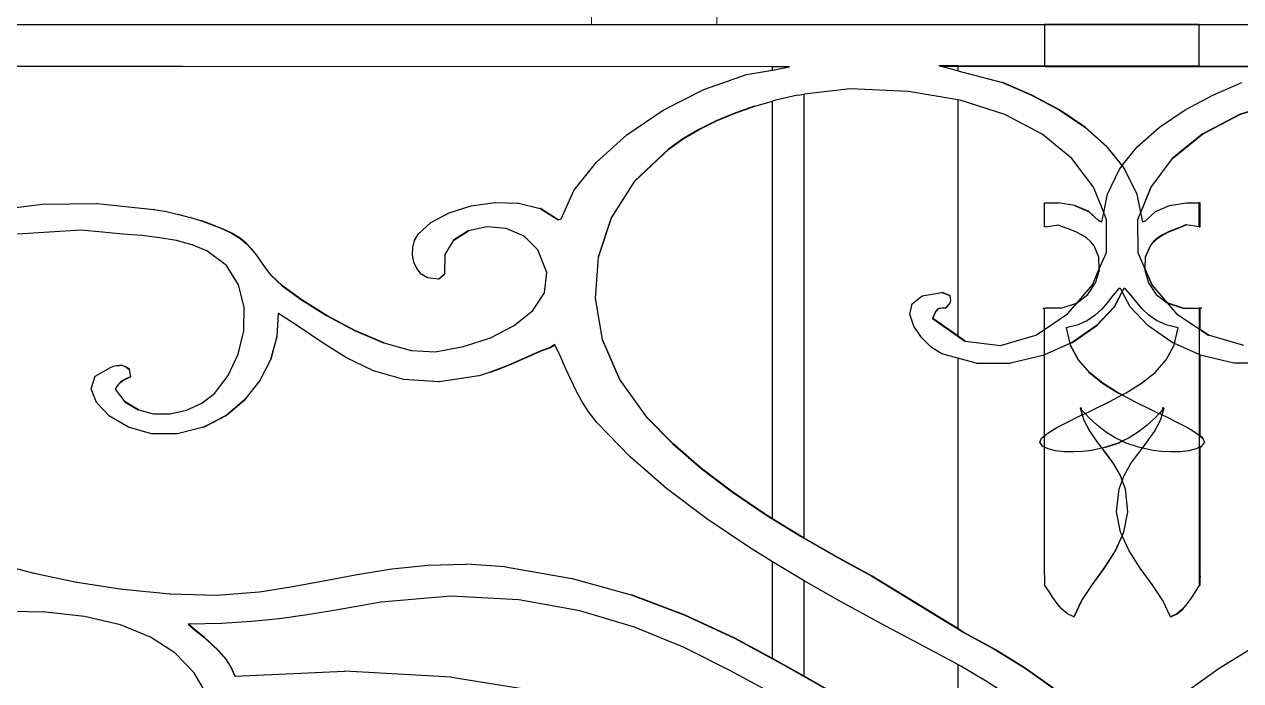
# Model space of a CAD drawing. Header units: inches. Extents: x 3672 to 10975, y -27382 to -746.
# Drawn here: x 4164.6 to 4184, y -26985.07 to -26974.6 of the extents above; entities that cross this region are included whole.
import ezdxf

# ---------------------------------------------------------------- set-up
doc = ezdxf.new("R2010")
doc.units = ezdxf.units.IN
doc.header["$LTSCALE"] = 17
doc.header["$MEASUREMENT"] = 0
doc.layers.add('25 BOT BAR', color=12, linetype='Continuous', lineweight=25)
doc.layers.add('WINDOW FRAME', color=161, linetype='Continuous', lineweight=20)

# ---------------------------------------------------------------- blocks, each defined once
blk = doc.blocks.new('A$C99292ed1')
for p, q in [((75.925, 29.91), (104.521, 29.91)), ((104.521, 29.91), (105.029, 29.91)), ((105.029, 29.91), (107.478, 29.91)), ((107.478, 29.91), (108.862, 29.91)), ((108.862, 29.91), (108.862, 29.076)), ((111.33, 29.91), (108.862, 29.91)), ((111.33, 29.076), (111.33, 29.91)), ((111.33, 29.91), (134.467, 29.91)), ((95.107, 29.07), (85.26, 29.08)), ((95.107, 29.07), (85.263, 29.07)), ((104.521, 29.06), (95.107, 29.07)), ((104.11, 28.908), (104.521, 28.999)), ((104.521, 28.999), (104.521, 29.06)), ((104.521, 28.999), (104.795, 29.06)), ((104.795, 29.06), (104.521, 29.06)), ((107.181, 29.08), (107.176, 29.08)), ((107.208, 29.07), (107.181, 29.08)), ((107.478, 29.08), (107.181, 29.08)), ((107.213, 29.07), (107.208, 29.07)), ((107.478, 28.983), (107.213, 29.07)), ((107.478, 29.07), (107.213, 29.07)), ((107.478, 29.08), (107.478, 29.07)), ((108.862, 29.076), (107.478, 29.08)), ((107.478, 29.07), (107.478, 28.983)), ((108.862, 29.07), (107.478, 29.07)), ((107.478, 28.983), (108.193, 28.749)), ((108.862, 29.076), (108.862, 29.07)), ((110.103, 29.073), (108.862, 29.076)), ((108.877, 29.07), (108.862, 29.07)), ((108.877, 29.07), (110.103, 29.073)), ((108.877, 29.07), (111.33, 29.07)), ((111.33, 29.076), (110.103, 29.073)), ((111.33, 29.07), (110.103, 29.073)), ((111.33, 29.076), (111.344, 29.076)), ((111.33, 29.07), (111.33, 29.076)), ((111.33, 29.07), (111.344, 29.07)), ((111.344, 29.076), (113.025, 29.08)), ((111.344, 29.076), (111.344, 29.07)), ((111.344, 29.07), (112.993, 29.07)), ((103.428, 28.612), (104.11, 28.908)), ((108.193, 28.749), (108.654, 28.498)), ((108.197, 28.749), (108.193, 28.749)), ((108.658, 28.498), (108.197, 28.749)), ((111.548, 28.498), (112.009, 28.749)), ((102.78, 28.201), (103.428, 28.612)), ((105.763, 28.624), (105.029, 28.515)), ((106.691, 28.57), (105.763, 28.624)), ((107.478, 28.404), (106.691, 28.57)), ((104.242, 28.278), (104.521, 28.379)), ((104.57, 28.398), (104.521, 28.379)), ((104.521, 20.047), (104.521, 28.379)), ((104.575, 28.398), (104.57, 28.398)), ((104.919, 28.5), (104.575, 28.398)), ((104.924, 28.5), (104.919, 28.5)), ((104.924, 28.5), (105.029, 28.515)), ((105.029, 19.658), (105.029, 28.515)), ((107.478, 28.404), (107.478, 23.693)), ((107.515, 28.396), (107.478, 28.404)), ((108.228, 28.111), (107.515, 28.396)), ((108.654, 28.498), (109.097, 28.203)), ((108.658, 28.498), (108.654, 28.498)), ((109.102, 28.203), (108.658, 28.498)), ((111.105, 28.203), (111.548, 28.498)), ((112.687, 28.396), (111.973, 28.111)), ((111.978, 28.111), (112.691, 28.396)), ((102.198, 27.708), (102.78, 28.201)), ((104.237, 28.278), (103.921, 28.139)), ((103.926, 28.139), (104.242, 28.278)), ((104.242, 28.278), (104.237, 28.278)), ((109.097, 28.203), (109.504, 27.86)), ((109.102, 28.203), (109.097, 28.203)), ((109.509, 27.86), (109.102, 28.203)), ((110.697, 27.86), (111.105, 28.203)), ((103.624, 27.982), (103.347, 27.81)), ((103.352, 27.81), (103.629, 27.982)), ((103.921, 28.139), (103.624, 27.982)), ((103.629, 27.982), (103.624, 27.982)), ((103.629, 27.982), (103.926, 28.139)), ((103.926, 28.139), (103.921, 28.139)), ((108.825, 27.721), (108.228, 28.111)), ((111.973, 28.111), (111.376, 27.721)), ((111.381, 27.721), (111.978, 28.111)), ((111.973, 28.111), (111.978, 28.111)), ((103.347, 27.81), (103.093, 27.623)), ((103.097, 27.623), (103.352, 27.81)), ((103.352, 27.81), (103.347, 27.81)), ((109.504, 27.86), (109.858, 27.468)), ((109.509, 27.86), (109.504, 27.86)), ((109.863, 27.468), (109.509, 27.86)), ((110.343, 27.468), (110.697, 27.86)), ((101.712, 27.161), (102.198, 27.708)), ((103.093, 27.623), (102.861, 27.421)), ((102.866, 27.421), (103.097, 27.623)), ((103.097, 27.623), (103.093, 27.623)), ((109.299, 27.236), (108.825, 27.721)), ((111.376, 27.721), (110.902, 27.236)), ((110.907, 27.236), (111.381, 27.721)), ((111.376, 27.721), (111.381, 27.721)), ((102.861, 27.421), (102.323, 26.779)), ((102.328, 26.779), (102.866, 27.421)), ((102.866, 27.421), (102.861, 27.421)), ((109.863, 27.468), (109.858, 27.468)), ((109.858, 27.468), (110.101, 27.088)), ((110.103, 27.092), (109.863, 27.468)), ((110.103, 27.092), (110.343, 27.468)), ((109.644, 26.664), (109.299, 27.236)), ((110.902, 27.236), (110.557, 26.664)), ((110.562, 26.664), (110.907, 27.236)), ((110.902, 27.236), (110.907, 27.236)), ((101.352, 26.592), (101.712, 27.161)), ((109.865, 26.525), (110.06, 27.024)), ((110.06, 27.024), (110.101, 27.088)), ((110.101, 27.088), (110.103, 27.092)), ((110.101, 27.088), (110.141, 27.024)), ((110.141, 27.024), (110.336, 26.525)), ((101.15, 26.032), (101.352, 26.592)), ((102.323, 26.779), (101.949, 26.052)), ((101.954, 26.052), (102.328, 26.779)), ((102.328, 26.779), (102.323, 26.779)), ((109.807, 26.158), (109.644, 26.664)), ((110.557, 26.664), (110.398, 26.168)), ((110.399, 26.158), (110.562, 26.664)), ((110.557, 26.664), (110.562, 26.664)), ((109.807, 26.158), (109.865, 26.525)), ((110.336, 26.525), (110.394, 26.158)), ((92.047, 26.192), (92.869, 26.322)), ((92.869, 26.322), (93.744, 26.337)), ((93.749, 26.337), (93.744, 26.337)), ((93.749, 26.337), (94.653, 26.218)), ((94.658, 26.218), (94.653, 26.218)), ((94.658, 26.218), (94.851, 26.173)), ((99.364, 26.149), (99.713, 26.288)), ((99.713, 26.288), (100.09, 26.358)), ((100.095, 26.358), (100.09, 26.358)), ((100.095, 26.358), (100.467, 26.345)), ((100.472, 26.345), (100.467, 26.345)), ((100.472, 26.345), (100.814, 26.234)), ((100.814, 26.234), (101.101, 26.011)), ((100.819, 26.234), (100.814, 26.234)), ((101.104, 26.012), (100.819, 26.234)), ((108.862, 26.351), (108.877, 26.351)), ((108.862, 25.868), (108.862, 26.351)), ((108.877, 26.351), (109.075, 26.348)), ((109.075, 26.348), (109.079, 26.348)), ((109.342, 26.293), (109.079, 26.348)), ((109.342, 26.293), (109.347, 26.293)), ((109.342, 26.293), (109.567, 26.176)), ((109.572, 26.176), (109.347, 26.293)), ((110.634, 26.176), (110.859, 26.293)), ((110.859, 26.293), (111.127, 26.348)), ((111.127, 26.348), (111.329, 26.351)), ((111.344, 26.351), (111.329, 26.351)), ((111.33, 25.87), (111.329, 26.351)), ((111.344, 25.868), (111.344, 26.351)), ((94.856, 26.173), (94.851, 26.173)), ((94.856, 26.173), (95.044, 26.119)), ((95.049, 26.119), (95.044, 26.119)), ((95.049, 26.119), (95.232, 26.058)), ((95.237, 26.058), (95.232, 26.058)), ((95.237, 26.058), (95.413, 25.989)), ((99.072, 25.955), (99.364, 26.149)), ((101.101, 26.011), (101.104, 26.012)), ((101.104, 26.012), (101.15, 26.032)), ((101.949, 26.052), (101.739, 25.266)), ((101.744, 25.266), (101.954, 26.052)), ((101.954, 26.052), (101.949, 26.052)), ((109.567, 26.176), (109.572, 26.176)), ((109.567, 26.176), (109.727, 25.99)), ((109.732, 25.99), (109.572, 26.176)), ((109.777, 25.971), (109.807, 26.158)), ((109.854, 26.011), (109.807, 26.158)), ((109.851, 25.36), (109.854, 26.011)), ((110.394, 26.158), (110.347, 26.011)), ((110.347, 26.011), (110.35, 25.36)), ((110.398, 26.168), (110.394, 26.158)), ((110.394, 26.158), (110.424, 25.97)), ((110.399, 26.158), (110.398, 26.168)), ((110.429, 25.971), (110.399, 26.158)), ((110.474, 25.99), (110.634, 26.176)), ((95.413, 25.989), (95.584, 25.913)), ((95.417, 25.989), (95.413, 25.989)), ((95.589, 25.913), (95.417, 25.989)), ((95.584, 25.913), (95.745, 25.831)), ((95.589, 25.913), (95.584, 25.913)), ((95.749, 25.831), (95.589, 25.913)), ((95.745, 25.831), (95.893, 25.741)), ((95.749, 25.831), (95.745, 25.831)), ((95.898, 25.741), (95.749, 25.831)), ((98.869, 25.721), (99.072, 25.955)), ((99.963, 25.871), (99.674, 25.793)), ((100.273, 25.836), (99.963, 25.871)), ((100.558, 25.684), (100.273, 25.836)), ((108.877, 25.87), (108.862, 25.868)), ((108.877, 25.87), (109.083, 25.907)), ((109.083, 25.907), (109.183, 25.86)), ((109.28, 25.813), (109.183, 25.86)), ((109.371, 25.763), (109.28, 25.813)), ((109.727, 25.99), (109.732, 25.99)), ((109.727, 25.99), (109.777, 25.97)), ((109.777, 25.971), (109.732, 25.99)), ((109.777, 25.97), (109.777, 25.971)), ((110.424, 25.97), (110.429, 25.971)), ((110.429, 25.971), (110.474, 25.99)), ((110.922, 25.813), (110.83, 25.763)), ((110.835, 25.763), (110.926, 25.813)), ((111.018, 25.86), (110.922, 25.813)), ((110.926, 25.813), (110.922, 25.813)), ((110.926, 25.813), (111.023, 25.86)), ((111.119, 25.907), (111.018, 25.86)), ((111.023, 25.86), (111.018, 25.86)), ((111.023, 25.86), (111.122, 25.907)), ((111.122, 25.907), (111.119, 25.907)), ((111.33, 25.87), (111.122, 25.907)), ((111.33, 25.87), (111.344, 25.868)), ((93.488, 25.804), (92.476, 25.721)), ((93.832, 25.761), (93.488, 25.804)), ((94.155, 25.727), (93.832, 25.761)), ((94.458, 25.695), (94.155, 25.727)), ((94.743, 25.654), (94.458, 25.695)), ((95.011, 25.595), (94.743, 25.654)), ((95.893, 25.741), (96.022, 25.644)), ((95.898, 25.741), (95.893, 25.741)), ((96.027, 25.644), (95.898, 25.741)), ((96.022, 25.644), (96.126, 25.539)), ((96.027, 25.644), (96.022, 25.644)), ((96.13, 25.539), (96.027, 25.644)), ((98.813, 25.596), (98.869, 25.721)), ((99.669, 25.793), (99.433, 25.607)), ((99.437, 25.607), (99.674, 25.793)), ((99.674, 25.793), (99.669, 25.793)), ((100.778, 25.41), (100.558, 25.684)), ((109.455, 25.709), (109.371, 25.763)), ((109.531, 25.648), (109.455, 25.709)), ((109.598, 25.576), (109.531, 25.648)), ((110.67, 25.648), (110.604, 25.576)), ((110.609, 25.576), (110.675, 25.648)), ((110.746, 25.709), (110.67, 25.648)), ((110.675, 25.648), (110.67, 25.648)), ((110.675, 25.648), (110.751, 25.709)), ((110.83, 25.763), (110.746, 25.709)), ((110.751, 25.709), (110.746, 25.709)), ((110.751, 25.709), (110.835, 25.763)), ((110.835, 25.763), (110.83, 25.763)), ((95.262, 25.51), (95.011, 25.595)), ((95.497, 25.389), (95.262, 25.51)), ((96.126, 25.539), (96.21, 25.427)), ((96.13, 25.539), (96.126, 25.539)), ((96.215, 25.427), (96.13, 25.539)), ((96.21, 25.427), (96.284, 25.309)), ((96.215, 25.427), (96.21, 25.427)), ((96.289, 25.309), (96.215, 25.427)), ((98.778, 25.31), (98.782, 25.456)), ((98.782, 25.456), (98.813, 25.596)), ((99.433, 25.607), (99.293, 25.319)), ((99.298, 25.319), (99.437, 25.607)), ((99.437, 25.607), (99.433, 25.607)), ((109.653, 25.493), (109.598, 25.576)), ((109.73, 25.263), (109.653, 25.493)), ((110.548, 25.493), (110.471, 25.263)), ((110.476, 25.263), (110.553, 25.493)), ((110.604, 25.576), (110.548, 25.493)), ((110.553, 25.493), (110.548, 25.493)), ((110.553, 25.493), (110.609, 25.576)), ((110.609, 25.576), (110.604, 25.576)), ((95.809, 25.096), (95.497, 25.389)), ((96.284, 25.309), (96.428, 25.051)), ((96.289, 25.309), (96.284, 25.309)), ((96.433, 25.051), (96.289, 25.309)), ((98.799, 25.168), (98.778, 25.31)), ((99.293, 25.319), (99.29, 24.933)), ((99.298, 25.319), (99.293, 25.319)), ((99.295, 24.933), (99.298, 25.319)), ((100.921, 24.961), (100.778, 25.41)), ((101.739, 25.266), (101.691, 24.447)), ((101.696, 24.447), (101.744, 25.266)), ((101.744, 25.266), (101.739, 25.266)), ((109.737, 25.031), (109.73, 25.263)), ((109.737, 25.031), (109.851, 25.36)), ((110.35, 25.36), (110.465, 25.031)), ((110.471, 25.263), (110.465, 25.044)), ((110.469, 25.031), (110.476, 25.263)), ((110.476, 25.263), (110.471, 25.263)), ((96.004, 24.711), (95.809, 25.096)), ((96.428, 25.051), (96.513, 24.912)), ((96.433, 25.051), (96.428, 25.051)), ((96.518, 24.912), (96.433, 25.051)), ((98.846, 25.037), (98.799, 25.168)), ((98.919, 24.928), (98.846, 25.037)), ((110.469, 25.031), (110.465, 25.044)), ((110.465, 25.044), (110.465, 25.031)), ((96.513, 24.912), (96.699, 24.694)), ((96.518, 24.912), (96.513, 24.912)), ((96.704, 24.694), (96.518, 24.912)), ((99.018, 24.85), (98.919, 24.928)), ((99.191, 24.829), (99.018, 24.85)), ((99.29, 24.933), (99.191, 24.829)), ((99.196, 24.829), (99.295, 24.933)), ((99.295, 24.933), (99.29, 24.933)), ((100.884, 24.556), (100.921, 24.961)), ((109.626, 24.711), (109.737, 25.031)), ((109.678, 24.753), (109.738, 25.008)), ((109.738, 25.008), (109.737, 25.031)), ((110.465, 25.031), (110.464, 25.008)), ((110.464, 25.008), (110.523, 24.753)), ((110.465, 25.031), (110.469, 25.018)), ((110.58, 24.711), (110.469, 25.031)), ((110.469, 25.018), (110.469, 25.031)), ((110.469, 25.018), (110.576, 24.711)), ((96.092, 24.266), (96.004, 24.711)), ((96.699, 24.694), (97.009, 24.411)), ((96.704, 24.694), (96.699, 24.694)), ((97.014, 24.411), (96.704, 24.694)), ((99.196, 24.829), (99.191, 24.829)), ((109.382, 24.355), (109.626, 24.711)), ((109.555, 24.523), (109.678, 24.753)), ((110.523, 24.753), (110.646, 24.523)), ((110.576, 24.711), (110.58, 24.711)), ((110.576, 24.711), (110.81, 24.369)), ((110.825, 24.355), (110.58, 24.711)), ((100.7, 24.2), (100.884, 24.556)), ((106.75, 24.336), (106.91, 24.491)), ((106.91, 24.491), (107.226, 24.559)), ((107.227, 24.559), (107.226, 24.559)), ((107.23, 24.559), (107.227, 24.559)), ((107.227, 24.559), (107.35, 24.497)), ((107.354, 24.497), (107.23, 24.559)), ((107.354, 24.497), (107.35, 24.497)), ((107.35, 24.497), (107.359, 24.445)), ((107.364, 24.445), (107.354, 24.497)), ((109.382, 24.355), (109.555, 24.523)), ((109.955, 24.499), (109.866, 24.36)), ((110.05, 24.642), (109.955, 24.499)), ((110.101, 24.579), (109.974, 24.272)), ((109.979, 24.272), (110.103, 24.573)), ((110.075, 24.642), (110.05, 24.642)), ((110.101, 24.579), (110.075, 24.642)), ((110.127, 24.642), (110.101, 24.579)), ((110.103, 24.573), (110.101, 24.579)), ((110.228, 24.272), (110.103, 24.573)), ((110.152, 24.642), (110.127, 24.642)), ((110.247, 24.499), (110.152, 24.642)), ((110.335, 24.36), (110.247, 24.499)), ((110.646, 24.523), (110.82, 24.355)), ((96.086, 23.793), (96.092, 24.266)), ((97.009, 24.411), (97.405, 24.101)), ((97.014, 24.411), (97.009, 24.411)), ((97.41, 24.101), (97.014, 24.411)), ((101.691, 24.447), (101.805, 23.624)), ((101.696, 24.447), (101.691, 24.447)), ((101.81, 23.624), (101.696, 24.447)), ((106.716, 24.126), (106.75, 24.336)), ((107.305, 24.282), (107.275, 24.248)), ((107.28, 24.248), (107.31, 24.282)), ((107.329, 24.312), (107.305, 24.282)), ((107.31, 24.282), (107.305, 24.282)), ((107.31, 24.282), (107.333, 24.312)), ((107.346, 24.34), (107.329, 24.312)), ((107.333, 24.312), (107.329, 24.312)), ((107.333, 24.312), (107.351, 24.34)), ((107.357, 24.37), (107.346, 24.34)), ((107.351, 24.34), (107.346, 24.34)), ((107.351, 24.34), (107.362, 24.37)), ((107.362, 24.404), (107.357, 24.37)), ((107.362, 24.37), (107.357, 24.37)), ((107.364, 24.445), (107.359, 24.445)), ((107.359, 24.445), (107.362, 24.404)), ((107.362, 24.37), (107.367, 24.404)), ((107.367, 24.404), (107.362, 24.404)), ((107.367, 24.404), (107.364, 24.445)), ((109.131, 24.245), (109.372, 24.345)), ((109.232, 24.136), (109.382, 24.355)), ((109.372, 24.345), (109.382, 24.355)), ((109.974, 24.272), (109.69, 23.899)), ((109.695, 23.899), (109.979, 24.272)), ((109.866, 24.36), (109.775, 24.228)), ((109.979, 24.272), (109.974, 24.272)), ((110.511, 23.899), (110.228, 24.272)), ((110.426, 24.228), (110.335, 24.36)), ((110.825, 24.355), (110.81, 24.369)), ((110.81, 24.369), (110.82, 24.355)), ((110.82, 24.355), (110.83, 24.345)), ((110.82, 24.355), (110.97, 24.136)), ((110.834, 24.345), (110.825, 24.355)), ((110.83, 24.345), (110.825, 24.355)), ((110.832, 24.345), (110.83, 24.345)), ((110.834, 24.345), (110.832, 24.345)), ((110.832, 24.345), (111.071, 24.245)), ((111.075, 24.245), (110.834, 24.345)), ((96.637, 24.145), (96.615, 23.683)), ((96.619, 23.683), (96.642, 24.141)), ((96.642, 24.141), (96.637, 24.145)), ((96.977, 23.871), (96.642, 24.141)), ((97.405, 24.101), (97.853, 23.804)), ((97.41, 24.101), (97.405, 24.101)), ((97.858, 23.804), (97.41, 24.101)), ((100.402, 23.899), (100.7, 24.2)), ((106.776, 23.89), (106.716, 24.126)), ((107.126, 24.186), (107.077, 24.041)), ((107.082, 24.041), (107.131, 24.186)), ((107.145, 24.21), (107.126, 24.186)), ((107.131, 24.186), (107.126, 24.186)), ((107.131, 24.186), (107.15, 24.21)), ((107.157, 24.225), (107.145, 24.21)), ((107.15, 24.21), (107.145, 24.21)), ((107.15, 24.21), (107.162, 24.225)), ((107.168, 24.235), (107.157, 24.225)), ((107.162, 24.225), (107.157, 24.225)), ((107.162, 24.225), (107.173, 24.235)), ((107.173, 24.235), (107.168, 24.235)), ((107.181, 24.24), (107.173, 24.235)), ((107.186, 24.24), (107.181, 24.24)), ((107.201, 24.243), (107.186, 24.24)), ((107.206, 24.243), (107.201, 24.243)), ((107.231, 24.245), (107.206, 24.243)), ((107.236, 24.245), (107.231, 24.245)), ((107.275, 24.248), (107.236, 24.245)), ((107.28, 24.248), (107.275, 24.248)), ((108.835, 24.248), (108.839, 24.248)), ((108.839, 24.248), (108.862, 24.248)), ((108.862, 24.248), (108.877, 24.248)), ((108.862, 23.824), (108.862, 24.248)), ((108.862, 23.824), (109.232, 24.136)), ((109.131, 24.245), (108.877, 24.248)), ((109.673, 24.107), (109.55, 24.002)), ((109.775, 24.228), (109.673, 24.107)), ((110.529, 24.107), (110.426, 24.228)), ((110.652, 24.002), (110.529, 24.107)), ((110.97, 24.136), (111.33, 23.832)), ((111.071, 24.245), (111.075, 24.245)), ((111.075, 24.245), (111.33, 24.248)), ((111.344, 24.248), (111.33, 24.248)), ((111.33, 24.248), (111.33, 23.837)), ((111.367, 24.248), (111.344, 24.248)), ((111.344, 23.824), (111.344, 24.248)), ((111.372, 24.248), (111.367, 24.248)), ((97.335, 23.561), (96.977, 23.871)), ((100.021, 23.658), (100.402, 23.899)), ((106.901, 23.659), (106.776, 23.89)), ((107.077, 24.041), (107.592, 23.588)), ((107.082, 24.041), (107.077, 24.041)), ((107.478, 23.693), (107.082, 24.041)), ((109.397, 23.917), (109.207, 23.854)), ((109.69, 23.899), (109.303, 23.562)), ((109.307, 23.562), (109.695, 23.899)), ((109.55, 24.002), (109.397, 23.917)), ((109.695, 23.899), (109.69, 23.899)), ((110.899, 23.562), (110.511, 23.899)), ((110.804, 23.917), (110.652, 24.002)), ((110.995, 23.854), (110.804, 23.917)), ((95.998, 23.328), (96.086, 23.793)), ((96.615, 23.683), (96.516, 23.23)), ((96.52, 23.23), (96.619, 23.683)), ((96.619, 23.683), (96.615, 23.683)), ((97.853, 23.804), (98.315, 23.558)), ((97.858, 23.804), (97.853, 23.804)), ((98.32, 23.558), (97.858, 23.804)), ((107.597, 23.588), (107.478, 23.693)), ((108.16, 23.502), (108.725, 23.709)), ((108.725, 23.709), (108.862, 23.824)), ((108.862, 23.314), (108.862, 23.824)), ((109.207, 23.854), (109.266, 23.542)), ((110.936, 23.542), (110.995, 23.854)), ((111.344, 23.824), (111.33, 23.837)), ((111.33, 23.837), (111.33, 23.832)), ((111.33, 23.832), (111.344, 23.82)), ((111.33, 23.832), (111.33, 23.32)), ((111.481, 23.709), (111.344, 23.824)), ((111.344, 23.82), (111.344, 23.824)), ((111.344, 23.82), (111.476, 23.709)), ((111.476, 23.709), (111.481, 23.709)), ((112.041, 23.502), (111.481, 23.709)), ((97.723, 23.255), (97.335, 23.561)), ((98.32, 23.558), (98.315, 23.558)), ((98.32, 23.558), (98.757, 23.403)), ((99.59, 23.482), (100.021, 23.658)), ((101.051, 23.522), (100.977, 23.46)), ((100.981, 23.46), (101.052, 23.519)), ((101.052, 23.519), (101.051, 23.522)), ((101.138, 23.285), (101.052, 23.519)), ((101.81, 23.624), (101.805, 23.624)), ((101.805, 23.624), (102.08, 22.823)), ((102.085, 22.823), (101.81, 23.624)), ((107.061, 23.465), (106.901, 23.659)), ((107.597, 23.588), (107.592, 23.588)), ((107.597, 23.588), (108.16, 23.502)), ((109.266, 23.542), (108.862, 23.314)), ((109.27, 23.544), (109.266, 23.542)), ((109.266, 23.539), (109.271, 23.542)), ((109.266, 23.542), (109.266, 23.539)), ((109.266, 23.539), (109.272, 23.509)), ((109.303, 23.562), (109.27, 23.544)), ((109.271, 23.542), (109.27, 23.544)), ((109.271, 23.542), (109.307, 23.562)), ((109.277, 23.509), (109.271, 23.542)), ((109.272, 23.509), (109.277, 23.509)), ((109.272, 23.509), (109.398, 23.216)), ((109.403, 23.216), (109.277, 23.509)), ((109.307, 23.562), (109.303, 23.562)), ((110.803, 23.216), (110.929, 23.509)), ((110.936, 23.542), (110.899, 23.562)), ((110.929, 23.509), (110.936, 23.542)), ((111.33, 23.32), (110.936, 23.542)), ((95.839, 22.901), (95.998, 23.328)), ((98.762, 23.403), (98.757, 23.403)), ((98.762, 23.403), (99.142, 23.377)), ((99.142, 23.377), (99.59, 23.482)), ((100.66, 23.306), (100.349, 23.132)), ((100.354, 23.132), (100.665, 23.306)), ((100.816, 23.388), (100.66, 23.306)), ((100.665, 23.306), (100.66, 23.306)), ((100.665, 23.306), (100.821, 23.388)), ((100.977, 23.46), (100.816, 23.388)), ((100.821, 23.388), (100.816, 23.388)), ((100.821, 23.388), (100.981, 23.46)), ((100.981, 23.46), (100.977, 23.46)), ((107.226, 23.336), (107.061, 23.465)), ((107.478, 23.249), (107.226, 23.336)), ((108.836, 23.3), (108.322, 23.149)), ((108.862, 23.314), (108.836, 23.3)), ((108.841, 23.3), (108.836, 23.3)), ((108.841, 23.3), (108.862, 23.312)), ((108.861, 21.701), (108.862, 23.312)), ((108.862, 23.312), (108.862, 23.314)), ((111.344, 23.312), (111.33, 23.32)), ((111.33, 23.32), (111.33, 21.716)), ((111.345, 21.701), (111.344, 23.312)), ((111.365, 23.3), (111.344, 23.312)), ((111.884, 23.149), (111.365, 23.3)), ((94.008, 23.089), (94.056, 23.102)), ((94.056, 23.102), (94.104, 23.106)), ((94.104, 23.106), (94.106, 23.106)), ((94.109, 23.106), (94.106, 23.106)), ((94.149, 23.101), (94.109, 23.106)), ((94.154, 23.101), (94.149, 23.101)), ((94.154, 23.101), (94.19, 23.086)), ((96.516, 23.23), (96.345, 22.804)), ((96.349, 22.804), (96.52, 23.23)), ((96.52, 23.23), (96.516, 23.23)), ((98.155, 22.995), (97.723, 23.255)), ((100.349, 23.132), (100.188, 23.047)), ((100.193, 23.047), (100.354, 23.132)), ((100.354, 23.132), (100.349, 23.132)), ((101.22, 23.051), (101.138, 23.285)), ((107.478, 23.249), (107.478, 17.854)), ((107.772, 23.149), (107.478, 23.249)), ((107.772, 23.149), (108.322, 23.149)), ((109.398, 23.216), (109.574, 22.967)), ((109.398, 23.216), (109.403, 23.216)), ((109.579, 22.967), (109.403, 23.216)), ((110.627, 22.967), (110.803, 23.216)), ((112.434, 23.149), (111.884, 23.149)), ((93.716, 22.889), (93.959, 23.066)), ((93.959, 23.066), (94.008, 23.089)), ((94.19, 23.086), (94.226, 23.06)), ((94.195, 23.086), (94.19, 23.086)), ((94.231, 23.06), (94.195, 23.086)), ((94.226, 23.06), (94.257, 23.025)), ((94.231, 23.06), (94.226, 23.06)), ((94.261, 23.025), (94.231, 23.06)), ((94.257, 23.025), (94.281, 22.88)), ((94.261, 23.025), (94.257, 23.025)), ((94.286, 22.88), (94.261, 23.025)), ((95.621, 22.548), (95.839, 22.901)), ((98.642, 22.821), (98.155, 22.995)), ((100.018, 22.968), (99.841, 22.9)), ((100.188, 23.047), (100.018, 22.968)), ((100.022, 22.968), (100.018, 22.968)), ((100.022, 22.968), (100.193, 23.047)), ((100.193, 23.047), (100.188, 23.047)), ((101.303, 22.822), (101.22, 23.051)), ((109.574, 22.967), (109.579, 22.967)), ((109.574, 22.967), (109.79, 22.752)), ((109.795, 22.752), (109.579, 22.967)), ((110.412, 22.752), (110.627, 22.967)), ((93.651, 22.641), (93.716, 22.889)), ((94.086, 22.729), (94.06, 22.685)), ((94.064, 22.685), (94.091, 22.729)), ((94.115, 22.765), (94.086, 22.729)), ((94.091, 22.729), (94.086, 22.729)), ((94.091, 22.729), (94.119, 22.765)), ((94.147, 22.795), (94.115, 22.765)), ((94.119, 22.765), (94.115, 22.765)), ((94.119, 22.765), (94.151, 22.795)), ((94.184, 22.823), (94.147, 22.795)), ((94.151, 22.795), (94.147, 22.795)), ((94.151, 22.795), (94.189, 22.823)), ((94.228, 22.85), (94.184, 22.823)), ((94.189, 22.823), (94.184, 22.823)), ((94.189, 22.823), (94.233, 22.85)), ((94.281, 22.88), (94.228, 22.85)), ((94.233, 22.85), (94.228, 22.85)), ((94.233, 22.85), (94.286, 22.88)), ((94.286, 22.88), (94.281, 22.88)), ((96.345, 22.804), (96.106, 22.424)), ((96.11, 22.424), (96.349, 22.804)), ((96.349, 22.804), (96.345, 22.804)), ((99.199, 22.776), (98.642, 22.821)), ((99.2, 22.776), (99.199, 22.776)), ((99.2, 22.776), (99.203, 22.776)), ((99.836, 22.9), (99.203, 22.776)), ((99.841, 22.9), (99.836, 22.9)), ((101.389, 22.598), (101.303, 22.822)), ((102.085, 22.823), (102.08, 22.823)), ((102.08, 22.823), (102.514, 22.071)), ((102.519, 22.071), (102.085, 22.823)), ((109.79, 22.752), (109.795, 22.752)), ((109.79, 22.752), (110.035, 22.561)), ((110.04, 22.561), (109.795, 22.752)), ((110.167, 22.561), (110.412, 22.752)), ((93.736, 22.363), (93.651, 22.641)), ((94.06, 22.685), (94.033, 22.631)), ((94.033, 22.631), (94.191, 22.378)), ((94.038, 22.631), (94.033, 22.631)), ((94.038, 22.631), (94.064, 22.685)), ((94.196, 22.378), (94.038, 22.631)), ((94.064, 22.685), (94.06, 22.685)), ((95.415, 22.349), (95.621, 22.548)), ((101.484, 22.38), (101.389, 22.598)), ((109.903, 22.386), (110.101, 22.517)), ((110.035, 22.561), (110.04, 22.561)), ((110.035, 22.561), (110.101, 22.517)), ((110.103, 22.519), (110.04, 22.561)), ((110.101, 22.517), (110.103, 22.519)), ((110.101, 22.517), (110.298, 22.386)), ((110.103, 22.519), (110.167, 22.561)), ((93.944, 22.094), (93.736, 22.363)), ((94.191, 22.378), (94.402, 22.216)), ((94.196, 22.378), (94.191, 22.378)), ((94.406, 22.216), (94.196, 22.378)), ((95.173, 22.21), (95.415, 22.349)), ((96.106, 22.424), (95.803, 22.107)), ((95.808, 22.107), (96.11, 22.424)), ((96.11, 22.424), (96.106, 22.424)), ((101.593, 22.17), (101.484, 22.38)), ((109.631, 22.216), (109.903, 22.386)), ((110.298, 22.386), (110.57, 22.216)), ((94.406, 22.216), (94.402, 22.216)), ((94.406, 22.216), (94.648, 22.138)), ((94.648, 22.138), (94.911, 22.138)), ((94.911, 22.138), (95.173, 22.21)), ((101.721, 21.967), (101.593, 22.17)), ((109.43, 22.257), (109.435, 22.257)), ((109.43, 22.257), (109.463, 22.117)), ((109.467, 22.12), (109.435, 22.257)), ((109.435, 22.257), (109.455, 22.257)), ((109.455, 22.216), (109.455, 22.257)), ((109.509, 22.144), (109.455, 22.216)), ((109.467, 22.12), (109.509, 22.144)), ((109.509, 22.144), (109.536, 22.16)), ((109.576, 22.058), (109.509, 22.144)), ((109.536, 22.16), (109.631, 22.216)), ((110.57, 22.216), (110.665, 22.16)), ((110.692, 22.144), (110.626, 22.058)), ((110.665, 22.16), (110.692, 22.144)), ((110.693, 22.146), (110.692, 22.144)), ((110.692, 22.144), (110.695, 22.143)), ((110.747, 22.216), (110.693, 22.146)), ((110.697, 22.144), (110.693, 22.146)), ((110.695, 22.143), (110.697, 22.144)), ((110.695, 22.143), (110.738, 22.117)), ((110.697, 22.144), (110.752, 22.216)), ((110.739, 22.12), (110.697, 22.144)), ((110.739, 22.12), (110.772, 22.257)), ((110.747, 22.257), (110.747, 22.216)), ((110.752, 22.257), (110.747, 22.257)), ((110.752, 22.216), (110.747, 22.216)), ((110.752, 22.216), (110.752, 22.257)), ((110.752, 22.257), (110.772, 22.257)), ((94.246, 21.874), (93.944, 22.094)), ((95.803, 22.107), (95.442, 21.873)), ((95.447, 21.873), (95.808, 22.107)), ((95.808, 22.107), (95.803, 22.107)), ((102.244, 21.288), (101.721, 21.967)), ((102.514, 22.071), (102.928, 21.544)), ((102.519, 22.071), (102.514, 22.071)), ((102.932, 21.544), (102.519, 22.071)), ((109.06, 21.866), (109.227, 21.976)), ((109.227, 21.976), (109.394, 22.077)), ((109.394, 22.077), (109.463, 22.117)), ((109.463, 22.117), (109.467, 22.12)), ((109.463, 22.117), (109.489, 22.01)), ((109.489, 22.01), (109.584, 21.785)), ((109.702, 21.911), (109.576, 22.058)), ((110.626, 22.058), (110.5, 21.911)), ((110.617, 21.785), (110.713, 22.01)), ((110.713, 22.01), (110.738, 22.117)), ((110.738, 22.117), (110.739, 22.12)), ((110.738, 22.117), (110.807, 22.077)), ((110.807, 22.077), (110.974, 21.976)), ((110.974, 21.976), (111.142, 21.866)), ((94.616, 21.742), (94.246, 21.874)), ((95.025, 21.739), (94.616, 21.742)), ((95.03, 21.739), (95.025, 21.739)), ((95.442, 21.873), (95.03, 21.739)), ((95.447, 21.873), (95.442, 21.873)), ((108.861, 21.701), (108.915, 21.756)), ((108.915, 21.756), (109.06, 21.866)), ((109.584, 21.785), (109.704, 21.573)), ((109.838, 21.777), (109.702, 21.911)), ((109.99, 21.658), (109.838, 21.777)), ((110.363, 21.777), (110.211, 21.658)), ((110.5, 21.911), (110.363, 21.777)), ((110.497, 21.573), (110.617, 21.785)), ((111.142, 21.866), (111.286, 21.756)), ((111.286, 21.756), (111.331, 21.711)), ((102.928, 21.544), (103.387, 21.046)), ((102.932, 21.544), (102.928, 21.544)), ((103.392, 21.046), (102.932, 21.544)), ((108.788, 21.573), (108.817, 21.655)), ((108.831, 21.496), (108.788, 21.573)), ((108.817, 21.655), (108.861, 21.701)), ((108.861, 21.477), (108.861, 21.701)), ((109.704, 21.573), (109.778, 21.453)), ((110.038, 21.556), (109.838, 21.471)), ((109.843, 21.471), (110.043, 21.556)), ((110.101, 21.593), (109.99, 21.658)), ((110.101, 21.593), (110.038, 21.556)), ((110.043, 21.556), (110.038, 21.556)), ((110.043, 21.556), (110.103, 21.591)), ((110.211, 21.658), (110.101, 21.593)), ((110.103, 21.591), (110.101, 21.593)), ((110.163, 21.556), (110.103, 21.591)), ((110.363, 21.471), (110.163, 21.556)), ((110.424, 21.455), (110.497, 21.573)), ((111.345, 21.701), (111.33, 21.716)), ((111.33, 21.716), (111.331, 21.711)), ((111.331, 21.711), (111.345, 21.696)), ((111.331, 21.711), (111.331, 21.471)), ((111.39, 21.655), (111.345, 21.701)), ((111.345, 21.696), (111.345, 21.701)), ((111.345, 21.696), (111.385, 21.655)), ((111.414, 21.573), (111.37, 21.496)), ((111.375, 21.496), (111.418, 21.573)), ((111.385, 21.655), (111.39, 21.655)), ((111.385, 21.655), (111.414, 21.573)), ((111.418, 21.573), (111.39, 21.655)), ((111.414, 21.573), (111.418, 21.573)), ((108.861, 21.477), (108.831, 21.496)), ((108.919, 21.44), (108.861, 21.477)), ((108.861, 18.931), (108.861, 21.477)), ((109.039, 21.402), (108.919, 21.44)), ((109.179, 21.382), (109.039, 21.402)), ((109.328, 21.378), (109.179, 21.382)), ((109.475, 21.387), (109.328, 21.378)), ((109.606, 21.407), (109.475, 21.387)), ((109.778, 21.453), (109.606, 21.407)), ((109.778, 21.453), (109.781, 21.456)), ((109.778, 21.453), (109.834, 21.363)), ((109.838, 21.471), (109.781, 21.456)), ((109.838, 21.363), (109.781, 21.456)), ((109.834, 21.363), (109.838, 21.363)), ((109.834, 21.363), (109.96, 21.145)), ((109.843, 21.471), (109.838, 21.471)), ((109.965, 21.145), (109.838, 21.363)), ((110.242, 21.145), (110.368, 21.363)), ((110.424, 21.455), (110.363, 21.471)), ((110.368, 21.363), (110.424, 21.455)), ((110.595, 21.407), (110.424, 21.455)), ((110.727, 21.387), (110.595, 21.407)), ((110.873, 21.378), (110.727, 21.387)), ((111.022, 21.382), (110.873, 21.378)), ((111.163, 21.402), (111.022, 21.382)), ((111.282, 21.44), (111.163, 21.402)), ((111.331, 21.471), (111.282, 21.44)), ((111.33, 21.467), (111.345, 21.477)), ((111.331, 21.471), (111.33, 21.467)), ((111.33, 21.467), (111.332, 18.736)), ((111.345, 21.48), (111.331, 21.471)), ((111.37, 21.496), (111.345, 21.48)), ((111.345, 21.477), (111.375, 21.496)), ((111.345, 21.477), (111.345, 21.48)), ((111.346, 18.931), (111.345, 21.477)), ((111.37, 21.496), (111.375, 21.496)), ((102.832, 20.648), (102.244, 21.288)), ((103.392, 21.046), (103.387, 21.046)), ((103.387, 21.046), (103.885, 20.574)), ((103.89, 20.574), (103.392, 21.046)), ((109.96, 21.145), (109.965, 21.145)), ((109.96, 21.145), (110.069, 20.907)), ((110.074, 20.907), (109.965, 21.145)), ((110.132, 20.907), (110.242, 21.145)), ((110.052, 20.64), (110.101, 20.802)), ((110.069, 20.907), (110.074, 20.907)), ((110.069, 20.907), (110.101, 20.802)), ((110.103, 20.81), (110.074, 20.907)), ((110.101, 20.802), (110.103, 20.81)), ((110.101, 20.802), (110.149, 20.64)), ((110.103, 20.81), (110.132, 20.907)), ((103.473, 20.043), (102.832, 20.648)), ((103.885, 20.574), (104.415, 20.126)), ((103.89, 20.574), (103.885, 20.574)), ((104.419, 20.126), (103.89, 20.574)), ((110.013, 20.184), (110.052, 20.64)), ((110.149, 20.64), (110.188, 20.184)), ((110.076, 19.776), (110.013, 20.184)), ((110.188, 20.184), (110.125, 19.776)), ((104.155, 19.47), (103.473, 20.043)), ((104.419, 20.126), (104.415, 20.126)), ((104.415, 20.126), (104.967, 19.699)), ((104.521, 20.047), (104.419, 20.126)), ((104.972, 19.699), (104.521, 20.047)), ((104.967, 19.699), (105.534, 19.29)), ((104.972, 19.699), (104.967, 19.699)), ((105.029, 19.658), (104.972, 19.699)), ((105.539, 19.29), (105.029, 19.658)), ((110.101, 19.71), (109.989, 19.406)), ((109.994, 19.406), (110.103, 19.703)), ((110.101, 19.71), (110.076, 19.776)), ((110.125, 19.776), (110.101, 19.71)), ((110.103, 19.703), (110.101, 19.71)), ((110.212, 19.406), (110.103, 19.703)), ((104.521, 19.189), (104.155, 19.47)), ((105.539, 19.29), (105.534, 19.29)), ((105.534, 19.29), (106.11, 18.898)), ((106.115, 18.898), (105.539, 19.29)), ((109.989, 19.406), (109.812, 19.062)), ((109.816, 19.062), (109.994, 19.406)), ((109.989, 19.406), (109.994, 19.406)), ((110.39, 19.062), (110.212, 19.406)), ((92.15, 19.155), (92.737, 18.958)), ((97.894, 18.935), (98.45, 19.045)), ((98.45, 19.045), (99.029, 19.119)), ((99.029, 19.119), (99.631, 19.138)), ((99.631, 19.138), (99.632, 19.138)), ((99.636, 19.138), (99.632, 19.138)), ((100.258, 19.084), (99.636, 19.138)), ((100.262, 19.084), (100.258, 19.084)), ((100.262, 19.084), (101.32, 18.856)), ((104.521, 17.256), (104.521, 19.189)), ((104.867, 18.925), (104.521, 19.189)), ((109.812, 19.062), (109.622, 18.735)), ((109.627, 18.735), (109.816, 19.062)), ((109.812, 19.062), (109.816, 19.062)), ((110.579, 18.735), (110.39, 19.062)), ((92.742, 18.958), (92.737, 18.958)), ((92.742, 18.958), (93.418, 18.78)), ((97.357, 18.81), (97.894, 18.935)), ((101.325, 18.856), (101.32, 18.856)), ((101.325, 18.856), (102.268, 18.529)), ((105.029, 18.809), (104.867, 18.925)), ((106.11, 18.898), (107.573, 17.778)), ((106.115, 18.898), (106.11, 18.898)), ((107.478, 17.854), (106.115, 18.898)), ((108.862, 18.928), (108.861, 18.931)), ((108.862, 18.928), (108.862, 18.728)), ((111.344, 18.908), (111.332, 18.736)), ((111.344, 18.928), (111.346, 18.931)), ((111.344, 18.908), (111.344, 18.928)), ((111.344, 18.728), (111.344, 18.908)), ((93.423, 18.78), (93.418, 18.78)), ((93.423, 18.78), (94.154, 18.638)), ((94.159, 18.638), (94.154, 18.638)), ((94.159, 18.638), (94.909, 18.547)), ((96.34, 18.587), (96.84, 18.687)), ((96.84, 18.687), (97.357, 18.81)), ((105.029, 16.902), (105.029, 18.809)), ((105.597, 18.403), (105.029, 18.809)), ((108.87, 18.715), (108.862, 18.728)), ((108.93, 18.599), (108.87, 18.715)), ((109.622, 18.735), (109.452, 18.414)), ((109.456, 18.414), (109.627, 18.735)), ((109.622, 18.735), (109.627, 18.735)), ((110.75, 18.414), (110.579, 18.735)), ((111.33, 18.712), (111.271, 18.599)), ((111.276, 18.599), (111.336, 18.715)), ((111.33, 18.712), (111.332, 18.715)), ((111.332, 18.736), (111.331, 18.725)), ((111.331, 18.725), (111.332, 18.715)), ((111.332, 18.715), (111.344, 18.728)), ((111.336, 18.715), (111.332, 18.715)), ((111.336, 18.715), (111.344, 18.728)), ((94.914, 18.547), (94.909, 18.547)), ((94.914, 18.547), (95.649, 18.524)), ((95.649, 18.524), (96.34, 18.587)), ((99.39, 18.504), (98.279, 18.379)), ((100.475, 18.427), (99.39, 18.504)), ((102.268, 18.529), (103.125, 18.123)), ((102.273, 18.529), (102.268, 18.529)), ((103.13, 18.123), (102.273, 18.529)), ((108.993, 18.474), (108.93, 18.599)), ((109.062, 18.352), (108.993, 18.474)), ((111.208, 18.474), (111.139, 18.352)), ((111.144, 18.352), (111.213, 18.474)), ((111.271, 18.599), (111.208, 18.474)), ((111.213, 18.474), (111.208, 18.474)), ((111.213, 18.474), (111.276, 18.599)), ((111.276, 18.599), (111.271, 18.599)), ((97.86, 18.291), (97.465, 18.204)), ((97.865, 18.291), (97.86, 18.291)), ((98.274, 18.379), (97.865, 18.291)), ((98.279, 18.379), (98.274, 18.379)), ((101.446, 18.209), (100.475, 18.427)), ((106.333, 17.902), (105.597, 18.403)), ((109.139, 18.241), (109.062, 18.352)), ((109.452, 18.414), (109.331, 18.091)), ((109.335, 18.089), (109.456, 18.414)), ((109.452, 18.414), (109.456, 18.414)), ((110.871, 18.089), (110.75, 18.414)), ((111.139, 18.352), (111.062, 18.241)), ((111.067, 18.241), (111.144, 18.352)), ((111.144, 18.352), (111.139, 18.352)), ((92.099, 18.213), (92.875, 18.188)), ((93.547, 18.094), (92.875, 18.188)), ((94.119, 17.927), (93.547, 18.094)), ((96.649, 18.052), (96.215, 17.996)), ((96.654, 18.052), (96.649, 18.052)), ((97.061, 18.123), (96.654, 18.052)), ((97.066, 18.123), (97.061, 18.123)), ((97.46, 18.204), (97.066, 18.123)), ((97.465, 18.204), (97.46, 18.204)), ((102.319, 17.881), (101.446, 18.209)), ((103.125, 18.123), (103.915, 17.66)), ((103.13, 18.123), (103.125, 18.123)), ((103.919, 17.66), (103.13, 18.123)), ((109.228, 18.15), (109.139, 18.241)), ((109.331, 18.089), (109.228, 18.15)), ((109.331, 18.091), (109.335, 18.089)), ((109.331, 18.091), (109.331, 18.089)), ((109.331, 18.089), (109.335, 18.089)), ((110.875, 18.091), (110.871, 18.089)), ((110.876, 18.089), (110.871, 18.089)), ((110.974, 18.15), (110.875, 18.091)), ((110.875, 18.091), (110.876, 18.089)), ((110.876, 18.089), (110.978, 18.15)), ((111.062, 18.241), (110.974, 18.15)), ((110.978, 18.15), (110.974, 18.15)), ((110.978, 18.15), (111.067, 18.241)), ((111.067, 18.241), (111.062, 18.241)), ((94.598, 17.686), (94.119, 17.927)), ((95.199, 17.944), (95.321, 17.812)), ((95.204, 17.944), (95.199, 17.944)), ((95.731, 17.958), (95.204, 17.944)), ((95.326, 17.812), (95.204, 17.944)), ((95.736, 17.958), (95.731, 17.958)), ((96.21, 17.996), (95.736, 17.958)), ((96.215, 17.996), (96.21, 17.996)), ((103.113, 17.474), (102.319, 17.881)), ((107.125, 17.38), (106.333, 17.902)), ((94.987, 17.368), (94.598, 17.686)), ((95.321, 17.812), (95.447, 17.68)), ((95.326, 17.812), (95.321, 17.812)), ((95.452, 17.68), (95.326, 17.812)), ((95.447, 17.68), (95.571, 17.545)), ((95.452, 17.68), (95.447, 17.68)), ((95.576, 17.545), (95.452, 17.68)), ((107.578, 17.778), (107.478, 17.854)), ((107.578, 17.778), (107.573, 17.778)), ((107.573, 17.778), (108.069, 17.435)), ((108.074, 17.435), (107.578, 17.778)), ((95.571, 17.545), (95.689, 17.403)), ((95.576, 17.545), (95.571, 17.545)), ((95.694, 17.403), (95.576, 17.545)), ((103.844, 17.021), (103.113, 17.474)), ((103.915, 17.66), (104.659, 17.16)), ((103.919, 17.66), (103.915, 17.66)), ((104.521, 17.256), (103.919, 17.66)), ((95.294, 16.971), (94.987, 17.368)), ((95.689, 17.403), (95.794, 17.252)), ((95.694, 17.403), (95.689, 17.403)), ((95.799, 17.252), (95.694, 17.403)), ((107.478, 17.139), (107.125, 17.38)), ((108.074, 17.435), (108.069, 17.435)), ((108.069, 17.435), (108.552, 17.067)), ((108.556, 17.067), (108.074, 17.435)), ((111.65, 17.067), (112.133, 17.435)), ((95.794, 17.252), (95.88, 17.087)), ((95.799, 17.252), (95.794, 17.252)), ((95.885, 17.087), (95.799, 17.252)), ((95.88, 17.087), (95.943, 16.907)), ((95.885, 17.087), (95.88, 17.087)), ((95.948, 16.907), (95.885, 17.087)), ((104.664, 17.16), (104.521, 17.256)), ((104.659, 17.16), (105.383, 16.647)), ((104.664, 17.16), (104.659, 17.16)), ((105.029, 16.902), (104.664, 17.16)), ((107.478, 17.139), (107.478, 14.949)), ((107.529, 17.104), (107.478, 17.139)), ((107.923, 16.814), (107.529, 17.104)), ((95.521, 16.492), (95.294, 16.971)), ((95.943, 16.907), (95.948, 16.907)), ((95.948, 16.907), (97.694, 17.003)), ((97.694, 17.003), (97.696, 17.003)), ((97.699, 17.003), (97.696, 17.003)), ((99.397, 16.884), (97.699, 17.003)), ((104.521, 16.558), (103.844, 17.021)), ((105.388, 16.647), (105.029, 16.902)), ((108.552, 17.067), (109.002, 16.663)), ((108.556, 17.067), (108.552, 17.067)), ((109.007, 16.663), (108.556, 17.067)), ((111.2, 16.663), (111.65, 17.067)), ((99.402, 16.884), (99.397, 16.884)), ((99.402, 16.884), (100.993, 16.566)), ((108.293, 16.51), (107.923, 16.814))]:
    blk.add_line(p, q)

msp = doc.modelspace()

# ---------------------------------------------------------------- linework, layer by layer
at = {"layer": '25 BOT BAR'}
msp.add_line((4072.025, -26974.596), (4220.025, -26974.596), dxfattribs=at)
at = {"layer": 'WINDOW FRAME'}
for p, q in [((4173.646, -26915.596), (4173.646, -26974.596)), ((4175.646, -26915.596), (4175.646, -26974.596))]:
    msp.add_line(p, q, dxfattribs=at)

# ---------------------------------------------------------------- block references
at = {"layer": '25 BOT BAR', "yscale": 0.8}
msp.add_blockref('A$C99292ed1', (4072.01, -26998.524), dxfattribs=at)

doc.saveas('drawing.dxf')
